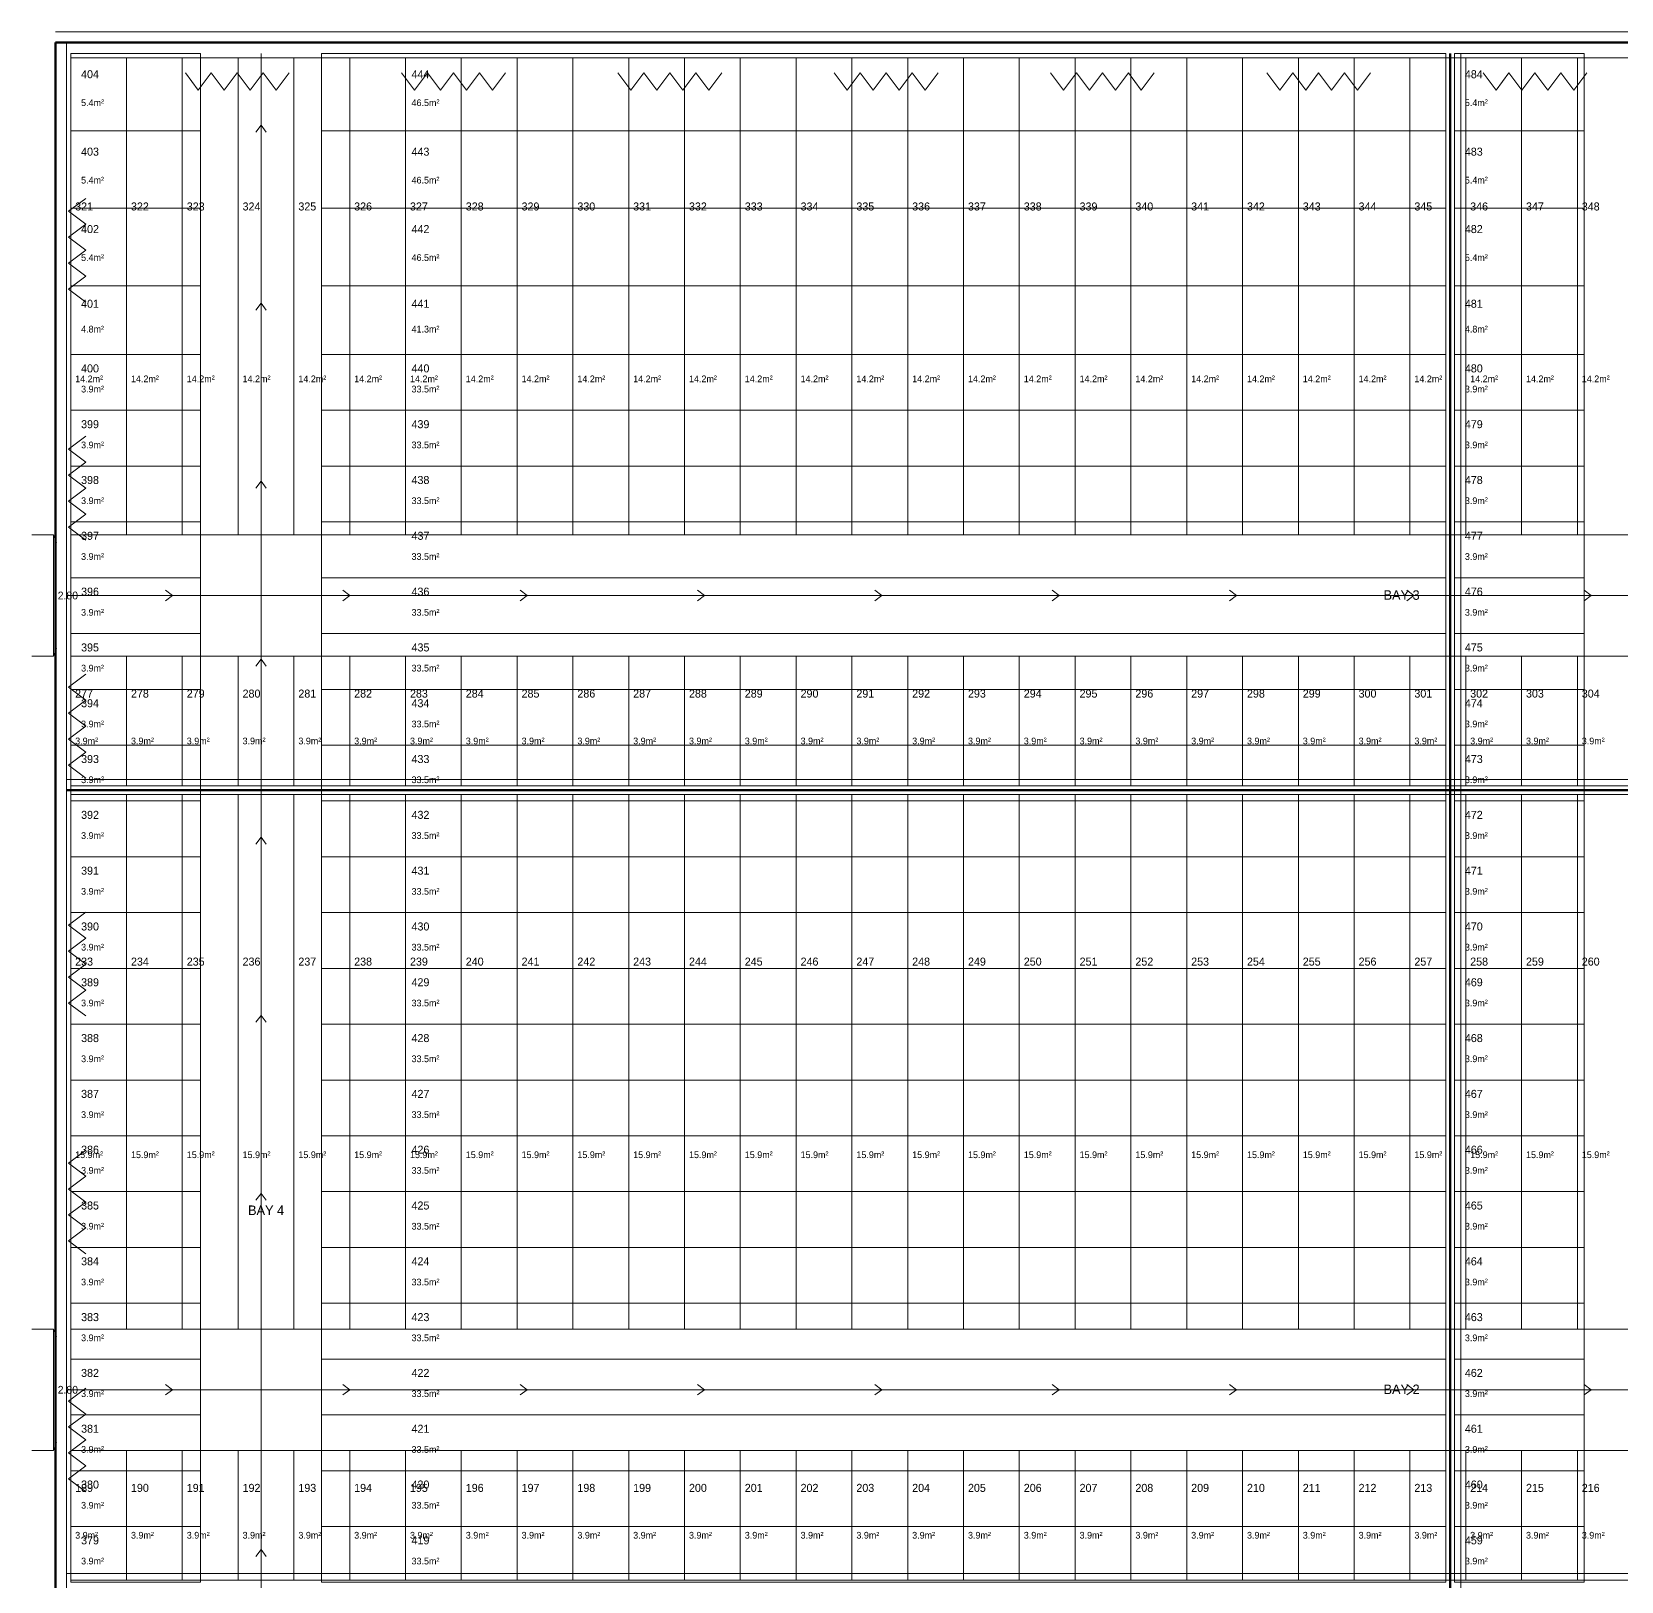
# Model space of a CAD drawing. Header units: millimetres. Extents: x -550 to 64059, y -5204 to 54250.
# Drawn here: x -550 to 36194, y 18435 to 54250 of the extents above; entities that cross this region are included whole.
import ezdxf

# ---------------------------------------------------------------- set-up
doc = ezdxf.new("R2010")
doc.units = ezdxf.units.MM
for name, color, linetype, lineweight in [('Cote', 8, 'Continuous', 9), ('Fleche', 5, 'Continuous', 13), ('ligne circulation', 5, 'Continuous', 9), ('Mur', 250, 'Continuous', 50), ('Radiateur', 1, 'Continuous', 9), ('Texte', 7, 'Continuous', 0), ('Tole Blanche', 8, 'Continuous', 18)]:
    doc.layers.add(name, color=color, linetype=linetype, lineweight=lineweight)

msp = doc.modelspace()

# ---------------------------------------------------------------- linework, layer by layer
at = {"layer": 'Cote', "lineweight": 9}
for p, q in [((-550, 42620), (-50, 42620)), ((-50, 39820), (-50, 42620)), ((-50, 42620), (20, 42440)), ((-550, 39820), (-50, 39820)), ((-50, 39820), (20, 40000)), ((-550, 24260), (-50, 24260)), ((-50, 21460), (-50, 24260)), ((-50, 24260), (20, 24080)), ((-550, 21460), (-50, 21460)), ((-50, 21460), (20, 21640))]:
    msp.add_line(p, q, dxfattribs=at)
at = {"layer": 'Fleche', "lineweight": 13}
for p, q in [((4750, 52092), (4630, 51932)), ((4750, 51692), (4750, 52092)), ((4750, 52092), (4870, 51932)), ((4750, 47977), (4630, 47817)), ((4750, 47577), (4750, 47977)), ((4750, 47977), (4870, 47817)), ((4750, 43862), (4630, 43702)), ((4750, 43462), (4750, 43862)), ((4750, 43862), (4870, 43702)), ((2300, 41220), (2700, 41220)), ((2700, 41220), (2540, 41340)), ((2700, 41220), (2540, 41100)), ((6400, 41220), (6800, 41220)), ((6800, 41220), (6640, 41340)), ((6800, 41220), (6640, 41100)), ((10500, 41220), (10900, 41220)), ((10900, 41220), (10740, 41340)), ((10900, 41220), (10740, 41100)), ((14600, 41220), (15000, 41220)), ((15000, 41220), (14840, 41340)), ((15000, 41220), (14840, 41100)), ((18700, 41220), (19100, 41220)), ((19100, 41220), (18940, 41340)), ((19100, 41220), (18940, 41100)), ((22800, 41220), (23200, 41220)), ((23200, 41220), (23040, 41340)), ((23200, 41220), (23040, 41100)), ((26900, 41220), (27300, 41220)), ((27300, 41220), (27140, 41340)), ((27300, 41220), (27140, 41100)), ((31000, 41220), (31400, 41220)), ((31400, 41220), (31240, 41340)), ((31400, 41220), (31240, 41100)), ((35100, 41220), (35500, 41220)), ((35500, 41220), (35340, 41340)), ((35500, 41220), (35340, 41100)), ((4750, 39746), (4630, 39586)), ((4750, 39346), (4750, 39746)), ((4750, 39746), (4870, 39586)), ((4750, 35631), (4630, 35471)), ((4750, 35231), (4750, 35631)), ((4750, 35631), (4870, 35471)), ((4750, 31515), (4630, 31355)), ((4750, 31115), (4750, 31515)), ((4750, 31515), (4870, 31355)), ((4750, 27400), (4630, 27240)), ((4750, 27000), (4750, 27400)), ((4750, 27400), (4870, 27240)), ((2300, 22860), (2700, 22860)), ((2700, 22860), (2540, 22980)), ((2700, 22860), (2540, 22740)), ((6400, 22860), (6800, 22860)), ((6800, 22860), (6640, 22980)), ((6800, 22860), (6640, 22740)), ((10500, 22860), (10900, 22860)), ((10900, 22860), (10740, 22980)), ((10900, 22860), (10740, 22740)), ((14600, 22860), (15000, 22860)), ((15000, 22860), (14840, 22980)), ((15000, 22860), (14840, 22740)), ((18700, 22860), (19100, 22860)), ((19100, 22860), (18940, 22980)), ((19100, 22860), (18940, 22740)), ((22800, 22860), (23200, 22860)), ((23200, 22860), (23040, 22980)), ((23200, 22860), (23040, 22740)), ((26900, 22860), (27300, 22860)), ((27300, 22860), (27140, 22980)), ((27300, 22860), (27140, 22740)), ((31000, 22860), (31400, 22860)), ((31400, 22860), (31240, 22980)), ((31400, 22860), (31240, 22740)), ((35100, 22860), (35500, 22860)), ((35500, 22860), (35340, 22980)), ((35500, 22860), (35340, 22740)), ((4750, 19169), (4630, 19009)), ((4750, 18769), (4750, 19169)), ((4750, 19169), (4870, 19009))]:
    msp.add_line(p, q, dxfattribs=at)
at = {"layer": 'ligne circulation', "lineweight": 9}
for p, q in [((4750, 250), (4750, 53750)), ((250, 41220), (61750, 41220)), ((250, 22860), (61750, 22860))]:
    msp.add_line(p, q, dxfattribs=at)
at = {"layer": 'Mur', "lineweight": 18}
for p, q in [((62000, 54250), (0, 54250)), ((250, 54000), (250, 0)), ((32490, 250), (32490, 53750)), ((250, 36970), (61750, 36970)), ((250, 18610), (61750, 18610))]:
    msp.add_line(p, q, dxfattribs=at)
at = {"layer": 'Mur', "lineweight": 50}
for p, q in [((62000, 54000), (0, 54000)), ((0, 54000), (0, 0)), ((32240, 250), (32240, 53750)), ((250, 36720), (61750, 36720))]:
    msp.add_line(p, q, dxfattribs=at)
at = {"layer": 'Radiateur', "lineweight": 9}
for p, q in [((3000, 53300), (3300, 52900)), ((3300, 52900), (3600, 53300)), ((3600, 53300), (3900, 52900)), ((3900, 52900), (4200, 53300)), ((4200, 53300), (4500, 52900)), ((4500, 52900), (4800, 53300)), ((4800, 53300), (5100, 52900)), ((5100, 52900), (5400, 53300)), ((8000, 53300), (8300, 52900)), ((8300, 52900), (8600, 53300)), ((8600, 53300), (8900, 52900)), ((8900, 52900), (9200, 53300)), ((9200, 53300), (9500, 52900)), ((9500, 52900), (9800, 53300)), ((9800, 53300), (10100, 52900)), ((10100, 52900), (10400, 53300)), ((13000, 53300), (13300, 52900)), ((13300, 52900), (13600, 53300)), ((13600, 53300), (13900, 52900)), ((13900, 52900), (14200, 53300)), ((14200, 53300), (14500, 52900)), ((14500, 52900), (14800, 53300)), ((14800, 53300), (15100, 52900)), ((15100, 52900), (15400, 53300)), ((18000, 53300), (18300, 52900)), ((18300, 52900), (18600, 53300)), ((18600, 53300), (18900, 52900)), ((18900, 52900), (19200, 53300)), ((19200, 53300), (19500, 52900)), ((19500, 52900), (19800, 53300)), ((19800, 53300), (20100, 52900)), ((20100, 52900), (20400, 53300)), ((23000, 53300), (23300, 52900)), ((23300, 52900), (23600, 53300)), ((23600, 53300), (23900, 52900)), ((23900, 52900), (24200, 53300)), ((24200, 53300), (24500, 52900)), ((24500, 52900), (24800, 53300)), ((24800, 53300), (25100, 52900)), ((25100, 52900), (25400, 53300)), ((28000, 53300), (28300, 52900)), ((28300, 52900), (28600, 53300)), ((28600, 53300), (28900, 52900)), ((28900, 52900), (29200, 53300)), ((29200, 53300), (29500, 52900)), ((29500, 52900), (29800, 53300)), ((29800, 53300), (30100, 52900)), ((30100, 52900), (30400, 53300)), ((33000, 53300), (33300, 52900)), ((33300, 52900), (33600, 53300)), ((33600, 53300), (33900, 52900)), ((33900, 52900), (34200, 53300)), ((34200, 53300), (34500, 52900)), ((34500, 52900), (34800, 53300)), ((34800, 53300), (35100, 52900)), ((35100, 52900), (35400, 53300)), ((300, 50100), (700, 50400)), ((700, 49800), (300, 50100)), ((300, 49500), (700, 49800)), ((700, 49200), (300, 49500)), ((300, 48900), (700, 49200)), ((700, 48600), (300, 48900)), ((300, 48300), (700, 48600)), ((700, 48000), (300, 48300)), ((300, 44600), (700, 44900)), ((700, 44300), (300, 44600)), ((300, 44000), (700, 44300)), ((700, 43700), (300, 44000)), ((300, 43400), (700, 43700)), ((700, 43100), (300, 43400)), ((300, 42800), (700, 43100)), ((700, 42500), (300, 42800)), ((300, 39100), (700, 39400)), ((700, 38800), (300, 39100)), ((300, 38500), (700, 38800)), ((700, 38200), (300, 38500)), ((300, 37900), (700, 38200)), ((700, 37600), (300, 37900)), ((300, 37300), (700, 37600)), ((700, 37000), (300, 37300)), ((300, 33600), (700, 33900)), ((700, 33300), (300, 33600)), ((300, 33000), (700, 33300)), ((700, 32700), (300, 33000)), ((300, 32400), (700, 32700)), ((700, 32100), (300, 32400)), ((300, 31800), (700, 32100)), ((700, 31500), (300, 31800)), ((300, 28100), (700, 28400)), ((700, 27800), (300, 28100)), ((300, 27500), (700, 27800)), ((700, 27200), (300, 27500)), ((300, 26900), (700, 27200)), ((700, 26600), (300, 26900)), ((300, 26300), (700, 26600)), ((700, 26000), (300, 26300)), ((300, 22600), (700, 22900)), ((700, 22300), (300, 22600)), ((300, 22000), (700, 22300)), ((700, 21700), (300, 22000)), ((300, 21400), (700, 21700)), ((700, 21100), (300, 21400)), ((300, 20800), (700, 21100)), ((700, 20500), (300, 20800))]:
    msp.add_line(p, q, dxfattribs=at)
at = {"layer": 'Tole Blanche', "lineweight": 13}
for points in [[(350, 51960), (3350, 51960), (3350, 53750), (350, 53750)], [(350, 42620), (1640, 42620), (1640, 53650), (350, 53650)], [(1640, 42620), (2930, 42620), (2930, 53650), (1640, 53650)], [(2930, 42620), (4220, 42620), (4220, 53650), (2930, 53650)], [(4220, 42620), (5510, 42620), (5510, 53650), (4220, 53650)], [(5510, 42620), (6800, 42620), (6800, 53650), (5510, 53650)], [(6150, 51960), (32140, 51960), (32140, 53750), (6150, 53750)], [(6800, 42620), (8090, 42620), (8090, 53650), (6800, 53650)], [(8090, 42620), (9380, 42620), (9380, 53650), (8090, 53650)], [(9380, 42620), (10670, 42620), (10670, 53650), (9380, 53650)], [(10670, 42620), (11960, 42620), (11960, 53650), (10670, 53650)], [(11960, 42620), (13250, 42620), (13250, 53650), (11960, 53650)], [(13250, 42620), (14540, 42620), (14540, 53650), (13250, 53650)], [(14540, 42620), (15830, 42620), (15830, 53650), (14540, 53650)], [(15830, 42620), (17120, 42620), (17120, 53650), (15830, 53650)], [(17120, 42620), (18410, 42620), (18410, 53650), (17120, 53650)], [(18410, 42620), (19700, 42620), (19700, 53650), (18410, 53650)], [(19700, 42620), (20990, 42620), (20990, 53650), (19700, 53650)], [(20990, 42620), (22280, 42620), (22280, 53650), (20990, 53650)], [(22280, 42620), (23570, 42620), (23570, 53650), (22280, 53650)], [(23570, 42620), (24860, 42620), (24860, 53650), (23570, 53650)], [(24860, 42620), (26150, 42620), (26150, 53650), (24860, 53650)], [(26150, 42620), (27440, 42620), (27440, 53650), (26150, 53650)], [(27440, 42620), (28730, 42620), (28730, 53650), (27440, 53650)], [(28730, 42620), (30020, 42620), (30020, 53650), (28730, 53650)], [(30020, 42620), (31310, 42620), (31310, 53650), (30020, 53650)], [(31310, 42620), (32600, 42620), (32600, 53650), (31310, 53650)], [(32340, 51960), (35340, 51960), (35340, 53750), (32340, 53750)], [(32600, 42620), (33890, 42620), (33890, 53650), (32600, 53650)], [(33890, 42620), (35180, 42620), (35180, 53650), (33890, 53650)], [(35180, 42620), (36470, 42620), (36470, 53650), (35180, 53650)], [(350, 50170), (3350, 50170), (3350, 51960), (350, 51960)], [(6150, 50170), (32140, 50170), (32140, 51960), (6150, 51960)], [(32340, 50170), (35340, 50170), (35340, 51960), (32340, 51960)], [(350, 48380), (3350, 48380), (3350, 50170), (350, 50170)], [(6150, 48380), (32140, 48380), (32140, 50170), (6150, 50170)], [(32340, 48380), (35340, 48380), (35340, 50170), (32340, 50170)], [(350, 46790), (3350, 46790), (3350, 48380), (350, 48380)], [(6150, 46790), (32140, 46790), (32140, 48380), (6150, 48380)], [(32340, 46790), (35340, 46790), (35340, 48380), (32340, 48380)], [(350, 45500), (3350, 45500), (3350, 46790), (350, 46790)], [(6150, 45500), (32140, 45500), (32140, 46790), (6150, 46790)], [(32340, 45500), (35340, 45500), (35340, 46790), (32340, 46790)], [(350, 44210), (3350, 44210), (3350, 45500), (350, 45500)], [(6150, 44210), (32140, 44210), (32140, 45500), (6150, 45500)], [(32340, 44210), (35340, 44210), (35340, 45500), (32340, 45500)], [(350, 42920), (3350, 42920), (3350, 44210), (350, 44210)], [(6150, 42920), (32140, 42920), (32140, 44210), (6150, 44210)], [(32340, 42920), (35340, 42920), (35340, 44210), (32340, 44210)], [(350, 41630), (3350, 41630), (3350, 42920), (350, 42920)], [(6150, 41630), (32140, 41630), (32140, 42920), (6150, 42920)], [(32340, 41630), (35340, 41630), (35340, 42920), (32340, 42920)], [(350, 40340), (3350, 40340), (3350, 41630), (350, 41630)], [(6150, 40340), (32140, 40340), (32140, 41630), (6150, 41630)], [(32340, 40340), (35340, 40340), (35340, 41630), (32340, 41630)], [(350, 39050), (3350, 39050), (3350, 40340), (350, 40340)], [(6150, 39050), (32140, 39050), (32140, 40340), (6150, 40340)], [(32340, 39050), (35340, 39050), (35340, 40340), (32340, 40340)], [(350, 36820), (1640, 36820), (1640, 39820), (350, 39820)], [(1640, 36820), (2930, 36820), (2930, 39820), (1640, 39820)], [(2930, 36820), (4220, 36820), (4220, 39820), (2930, 39820)], [(4220, 36820), (5510, 36820), (5510, 39820), (4220, 39820)], [(5510, 36820), (6800, 36820), (6800, 39820), (5510, 39820)], [(6800, 36820), (8090, 36820), (8090, 39820), (6800, 39820)], [(8090, 36820), (9380, 36820), (9380, 39820), (8090, 39820)], [(9380, 36820), (10670, 36820), (10670, 39820), (9380, 39820)], [(10670, 36820), (11960, 36820), (11960, 39820), (10670, 39820)], [(11960, 36820), (13250, 36820), (13250, 39820), (11960, 39820)], [(13250, 36820), (14540, 36820), (14540, 39820), (13250, 39820)], [(14540, 36820), (15830, 36820), (15830, 39820), (14540, 39820)], [(15830, 36820), (17120, 36820), (17120, 39820), (15830, 39820)], [(17120, 36820), (18410, 36820), (18410, 39820), (17120, 39820)], [(18410, 36820), (19700, 36820), (19700, 39820), (18410, 39820)], [(19700, 36820), (20990, 36820), (20990, 39820), (19700, 39820)], [(20990, 36820), (22280, 36820), (22280, 39820), (20990, 39820)], [(22280, 36820), (23570, 36820), (23570, 39820), (22280, 39820)], [(23570, 36820), (24860, 36820), (24860, 39820), (23570, 39820)], [(24860, 36820), (26150, 36820), (26150, 39820), (24860, 39820)], [(26150, 36820), (27440, 36820), (27440, 39820), (26150, 39820)], [(27440, 36820), (28730, 36820), (28730, 39820), (27440, 39820)], [(28730, 36820), (30020, 36820), (30020, 39820), (28730, 39820)], [(30020, 36820), (31310, 36820), (31310, 39820), (30020, 39820)], [(31310, 36820), (32600, 36820), (32600, 39820), (31310, 39820)], [(32600, 36820), (33890, 36820), (33890, 39820), (32600, 39820)], [(33890, 36820), (35180, 36820), (35180, 39820), (33890, 39820)], [(35180, 36820), (36470, 36820), (36470, 39820), (35180, 39820)], [(350, 37760), (3350, 37760), (3350, 39050), (350, 39050)], [(6150, 37760), (32140, 37760), (32140, 39050), (6150, 39050)], [(32340, 37760), (35340, 37760), (35340, 39050), (32340, 39050)], [(350, 36470), (3350, 36470), (3350, 37760), (350, 37760)], [(6150, 36470), (32140, 36470), (32140, 37760), (6150, 37760)], [(32340, 36470), (35340, 36470), (35340, 37760), (32340, 37760)], [(350, 24260), (1640, 24260), (1640, 36620), (350, 36620)], [(350, 35180), (3350, 35180), (3350, 36470), (350, 36470)], [(1640, 24260), (2930, 24260), (2930, 36620), (1640, 36620)], [(2930, 24260), (4220, 24260), (4220, 36620), (2930, 36620)], [(4220, 24260), (5510, 24260), (5510, 36620), (4220, 36620)], [(5510, 24260), (6800, 24260), (6800, 36620), (5510, 36620)], [(6150, 35180), (32140, 35180), (32140, 36470), (6150, 36470)], [(6800, 24260), (8090, 24260), (8090, 36620), (6800, 36620)], [(8090, 24260), (9380, 24260), (9380, 36620), (8090, 36620)], [(9380, 24260), (10670, 24260), (10670, 36620), (9380, 36620)], [(10670, 24260), (11960, 24260), (11960, 36620), (10670, 36620)], [(11960, 24260), (13250, 24260), (13250, 36620), (11960, 36620)], [(13250, 24260), (14540, 24260), (14540, 36620), (13250, 36620)], [(14540, 24260), (15830, 24260), (15830, 36620), (14540, 36620)], [(15830, 24260), (17120, 24260), (17120, 36620), (15830, 36620)], [(17120, 24260), (18410, 24260), (18410, 36620), (17120, 36620)], [(18410, 24260), (19700, 24260), (19700, 36620), (18410, 36620)], [(19700, 24260), (20990, 24260), (20990, 36620), (19700, 36620)], [(20990, 24260), (22280, 24260), (22280, 36620), (20990, 36620)], [(22280, 24260), (23570, 24260), (23570, 36620), (22280, 36620)], [(23570, 24260), (24860, 24260), (24860, 36620), (23570, 36620)], [(24860, 24260), (26150, 24260), (26150, 36620), (24860, 36620)], [(26150, 24260), (27440, 24260), (27440, 36620), (26150, 36620)], [(27440, 24260), (28730, 24260), (28730, 36620), (27440, 36620)], [(28730, 24260), (30020, 24260), (30020, 36620), (28730, 36620)], [(30020, 24260), (31310, 24260), (31310, 36620), (30020, 36620)], [(31310, 24260), (32600, 24260), (32600, 36620), (31310, 36620)], [(32340, 35180), (35340, 35180), (35340, 36470), (32340, 36470)], [(32600, 24260), (33890, 24260), (33890, 36620), (32600, 36620)], [(33890, 24260), (35180, 24260), (35180, 36620), (33890, 36620)], [(35180, 24260), (36470, 24260), (36470, 36620), (35180, 36620)], [(350, 33890), (3350, 33890), (3350, 35180), (350, 35180)], [(6150, 33890), (32140, 33890), (32140, 35180), (6150, 35180)], [(32340, 33890), (35340, 33890), (35340, 35180), (32340, 35180)], [(350, 32600), (3350, 32600), (3350, 33890), (350, 33890)], [(6150, 32600), (32140, 32600), (32140, 33890), (6150, 33890)], [(32340, 32600), (35340, 32600), (35340, 33890), (32340, 33890)], [(350, 31310), (3350, 31310), (3350, 32600), (350, 32600)], [(6150, 31310), (32140, 31310), (32140, 32600), (6150, 32600)], [(32340, 31310), (35340, 31310), (35340, 32600), (32340, 32600)], [(350, 30020), (3350, 30020), (3350, 31310), (350, 31310)], [(6150, 30020), (32140, 30020), (32140, 31310), (6150, 31310)], [(32340, 30020), (35340, 30020), (35340, 31310), (32340, 31310)], [(350, 28730), (3350, 28730), (3350, 30020), (350, 30020)], [(6150, 28730), (32140, 28730), (32140, 30020), (6150, 30020)], [(32340, 28730), (35340, 28730), (35340, 30020), (32340, 30020)], [(350, 27440), (3350, 27440), (3350, 28730), (350, 28730)], [(6150, 27440), (32140, 27440), (32140, 28730), (6150, 28730)], [(32340, 27440), (35340, 27440), (35340, 28730), (32340, 28730)], [(350, 26150), (3350, 26150), (3350, 27440), (350, 27440)], [(6150, 26150), (32140, 26150), (32140, 27440), (6150, 27440)], [(32340, 26150), (35340, 26150), (35340, 27440), (32340, 27440)], [(350, 24860), (3350, 24860), (3350, 26150), (350, 26150)], [(6150, 24860), (32140, 24860), (32140, 26150), (6150, 26150)], [(32340, 24860), (35340, 24860), (35340, 26150), (32340, 26150)], [(350, 23570), (3350, 23570), (3350, 24860), (350, 24860)], [(6150, 23570), (32140, 23570), (32140, 24860), (6150, 24860)], [(32340, 23570), (35340, 23570), (35340, 24860), (32340, 24860)], [(350, 22280), (3350, 22280), (3350, 23570), (350, 23570)], [(6150, 22280), (32140, 22280), (32140, 23570), (6150, 23570)], [(32340, 22280), (35340, 22280), (35340, 23570), (32340, 23570)], [(350, 20990), (3350, 20990), (3350, 22280), (350, 22280)], [(6150, 20990), (32140, 20990), (32140, 22280), (6150, 22280)], [(32340, 20990), (35340, 20990), (35340, 22280), (32340, 22280)], [(350, 18460), (1640, 18460), (1640, 21460), (350, 21460)], [(1640, 18460), (2930, 18460), (2930, 21460), (1640, 21460)], [(2930, 18460), (4220, 18460), (4220, 21460), (2930, 21460)], [(4220, 18460), (5510, 18460), (5510, 21460), (4220, 21460)], [(5510, 18460), (6800, 18460), (6800, 21460), (5510, 21460)], [(6800, 18460), (8090, 18460), (8090, 21460), (6800, 21460)], [(8090, 18460), (9380, 18460), (9380, 21460), (8090, 21460)], [(9380, 18460), (10670, 18460), (10670, 21460), (9380, 21460)], [(10670, 18460), (11960, 18460), (11960, 21460), (10670, 21460)], [(11960, 18460), (13250, 18460), (13250, 21460), (11960, 21460)], [(13250, 18460), (14540, 18460), (14540, 21460), (13250, 21460)], [(14540, 18460), (15830, 18460), (15830, 21460), (14540, 21460)], [(15830, 18460), (17120, 18460), (17120, 21460), (15830, 21460)], [(17120, 18460), (18410, 18460), (18410, 21460), (17120, 21460)], [(18410, 18460), (19700, 18460), (19700, 21460), (18410, 21460)], [(19700, 18460), (20990, 18460), (20990, 21460), (19700, 21460)], [(20990, 18460), (22280, 18460), (22280, 21460), (20990, 21460)], [(22280, 18460), (23570, 18460), (23570, 21460), (22280, 21460)], [(23570, 18460), (24860, 18460), (24860, 21460), (23570, 21460)], [(24860, 18460), (26150, 18460), (26150, 21460), (24860, 21460)], [(26150, 18460), (27440, 18460), (27440, 21460), (26150, 21460)], [(27440, 18460), (28730, 18460), (28730, 21460), (27440, 21460)], [(28730, 18460), (30020, 18460), (30020, 21460), (28730, 21460)], [(30020, 18460), (31310, 18460), (31310, 21460), (30020, 21460)], [(31310, 18460), (32600, 18460), (32600, 21460), (31310, 21460)], [(32600, 18460), (33890, 18460), (33890, 21460), (32600, 21460)], [(33890, 18460), (35180, 18460), (35180, 21460), (33890, 21460)], [(35180, 18460), (36470, 18460), (36470, 21460), (35180, 21460)], [(350, 19700), (3350, 19700), (3350, 20990), (350, 20990)], [(6150, 19700), (32140, 19700), (32140, 20990), (6150, 20990)], [(32340, 19700), (35340, 19700), (35340, 20990), (32340, 20990)], [(350, 18410), (3350, 18410), (3350, 19700), (350, 19700)], [(6150, 18410), (32140, 18410), (32140, 19700), (6150, 19700)], [(32340, 18410), (35340, 18410), (35340, 19700), (32340, 19700)]]:
    msp.add_lwpolyline(points, close=True, dxfattribs=at)

# ---------------------------------------------------------------- texts
at = {"layer": 'Cote'}
for p in [(50, 41130), (50, 22770)]:
    msp.add_text('2.80', height=180, dxfattribs=at).set_placement(p)
at = {"layer": 'Texte'}
for s, height, p in [('404', 185, (590, 53177)), ('444', 185, (8229, 53177)), ('484', 185, (32580, 53177)), ('5.4m²', 155, (590, 52533)), ('46.5m²', 155, (8229, 52533)), ('5.4m²', 155, (32580, 52533)), ('403', 185, (590, 51387)), ('443', 185, (8229, 51387)), ('483', 185, (32580, 51387)), ('5.4m²', 155, (590, 50743)), ('46.5m²', 155, (8229, 50743)), ('5.4m²', 155, (32580, 50743)), ('321', 185, (453, 50120)), ('322', 185, (1743, 50120)), ('323', 185, (3033, 50120)), ('324', 185, (4323, 50120)), ('325', 185, (5613, 50120)), ('326', 185, (6903, 50120)), ('327', 185, (8193, 50120)), ('328', 185, (9483, 50120)), ('329', 185, (10773, 50120)), ('330', 185, (12063, 50120)), ('331', 185, (13353, 50120)), ('332', 185, (14643, 50120)), ('333', 185, (15933, 50120)), ('334', 185, (17223, 50120)), ('335', 185, (18513, 50120)), ('336', 185, (19803, 50120)), ('337', 185, (21093, 50120)), ('338', 185, (22383, 50120)), ('339', 185, (23673, 50120)), ('340', 185, (24963, 50120)), ('341', 185, (26253, 50120)), ('342', 185, (27543, 50120)), ('343', 185, (28833, 50120)), ('344', 185, (30123, 50120)), ('345', 185, (31413, 50120)), ('346', 185, (32703, 50120)), ('347', 185, (33993, 50120)), ('348', 185, (35283, 50120)), ('402', 185, (590, 49597)), ('442', 185, (8229, 49597)), ('482', 185, (32580, 49597)), ('5.4m²', 155, (590, 48953)), ('46.5m²', 155, (8229, 48953)), ('5.4m²', 155, (32580, 48953)), ('401', 185, (590, 47871)), ('441', 185, (8229, 47871)), ('481', 185, (32580, 47871)), ('4.8m²', 155, (590, 47299)), ('41.3m²', 155, (8229, 47299)), ('4.8m²', 155, (32580, 47299)), ('14.2m²', 155, (453, 46150)), ('400', 185, (590, 46377)), ('14.2m²', 155, (1743, 46150)), ('14.2m²', 155, (3033, 46150)), ('14.2m²', 155, (4323, 46150)), ('14.2m²', 155, (5613, 46150)), ('14.2m²', 155, (6903, 46150)), ('14.2m²', 155, (8193, 46150)), ('440', 185, (8229, 46377)), ('14.2m²', 155, (9483, 46150)), ('14.2m²', 155, (10773, 46150)), ('14.2m²', 155, (12063, 46150)), ('14.2m²', 155, (13353, 46150)), ('14.2m²', 155, (14643, 46150)), ('14.2m²', 155, (15933, 46150)), ('14.2m²', 155, (17223, 46150)), ('14.2m²', 155, (18513, 46150)), ('14.2m²', 155, (19803, 46150)), ('14.2m²', 155, (21093, 46150)), ('14.2m²', 155, (22383, 46150)), ('14.2m²', 155, (23673, 46150)), ('14.2m²', 155, (24963, 46150)), ('14.2m²', 155, (26253, 46150)), ('14.2m²', 155, (27543, 46150)), ('14.2m²', 155, (28833, 46150)), ('14.2m²', 155, (30123, 46150)), ('14.2m²', 155, (31413, 46150)), ('480', 185, (32580, 46377)), ('14.2m²', 155, (32703, 46150)), ('14.2m²', 155, (33993, 46150)), ('14.2m²', 155, (35283, 46150)), ('3.9m²', 155, (590, 45913)), ('33.5m²', 155, (8229, 45913)), ('3.9m²', 155, (32580, 45913)), ('399', 185, (590, 45087)), ('439', 185, (8229, 45087)), ('479', 185, (32580, 45087)), ('3.9m²', 155, (590, 44623)), ('33.5m²', 155, (8229, 44623)), ('3.9m²', 155, (32580, 44623)), ('398', 185, (590, 43797)), ('438', 185, (8229, 43797)), ('478', 185, (32580, 43797)), ('3.9m²', 155, (590, 43333)), ('33.5m²', 155, (8229, 43333)), ('3.9m²', 155, (32580, 43333)), ('397', 185, (590, 42507)), ('437', 185, (8229, 42507)), ('477', 185, (32580, 42507)), ('3.9m²', 155, (590, 42043)), ('33.5m²', 155, (8229, 42043)), ('3.9m²', 155, (32580, 42043)), ('396', 185, (590, 41217)), ('436', 185, (8229, 41217)), ('BAY 3', 220, (30700, 41120)), ('476', 185, (32580, 41217)), ('3.9m²', 155, (590, 40753)), ('33.5m²', 155, (8229, 40753)), ('3.9m²', 155, (32580, 40753)), ('395', 185, (590, 39927)), ('435', 185, (8229, 39927)), ('475', 185, (32580, 39927)), ('3.9m²', 155, (590, 39463)), ('33.5m²', 155, (8229, 39463)), ('3.9m²', 155, (32580, 39463)), ('277', 185, (453, 38860)), ('278', 185, (1743, 38860)), ('279', 185, (3033, 38860)), ('280', 185, (4323, 38860)), ('281', 185, (5613, 38860)), ('282', 185, (6903, 38860)), ('283', 185, (8193, 38860)), ('284', 185, (9483, 38860)), ('285', 185, (10773, 38860)), ('286', 185, (12063, 38860)), ('287', 185, (13353, 38860)), ('288', 185, (14643, 38860)), ('289', 185, (15933, 38860)), ('290', 185, (17223, 38860)), ('291', 185, (18513, 38860)), ('292', 185, (19803, 38860)), ('293', 185, (21093, 38860)), ('294', 185, (22383, 38860)), ('295', 185, (23673, 38860)), ('296', 185, (24963, 38860)), ('297', 185, (26253, 38860)), ('298', 185, (27543, 38860)), ('299', 185, (28833, 38860)), ('300', 185, (30123, 38860)), ('301', 185, (31413, 38860)), ('302', 185, (32703, 38860)), ('303', 185, (33993, 38860)), ('304', 185, (35283, 38860)), ('394', 185, (590, 38637)), ('434', 185, (8229, 38637)), ('474', 185, (32580, 38637)), ('3.9m²', 155, (590, 38173)), ('33.5m²', 155, (8229, 38173)), ('3.9m²', 155, (32580, 38173)), ('3.9m²', 155, (453, 37780)), ('3.9m²', 155, (1743, 37780)), ('3.9m²', 155, (3033, 37780)), ('3.9m²', 155, (4323, 37780)), ('3.9m²', 155, (5613, 37780)), ('3.9m²', 155, (6903, 37780)), ('3.9m²', 155, (8193, 37780)), ('3.9m²', 155, (9483, 37780)), ('3.9m²', 155, (10773, 37780)), ('3.9m²', 155, (12063, 37780)), ('3.9m²', 155, (13353, 37780)), ('3.9m²', 155, (14643, 37780)), ('3.9m²', 155, (15933, 37780)), ('3.9m²', 155, (17223, 37780)), ('3.9m²', 155, (18513, 37780)), ('3.9m²', 155, (19803, 37780)), ('3.9m²', 155, (21093, 37780)), ('3.9m²', 155, (22383, 37780)), ('3.9m²', 155, (23673, 37780)), ('3.9m²', 155, (24963, 37780)), ('3.9m²', 155, (26253, 37780)), ('3.9m²', 155, (27543, 37780)), ('3.9m²', 155, (28833, 37780)), ('3.9m²', 155, (30123, 37780)), ('3.9m²', 155, (31413, 37780)), ('3.9m²', 155, (32703, 37780)), ('3.9m²', 155, (33993, 37780)), ('3.9m²', 155, (35283, 37780)), ('393', 185, (590, 37347)), ('433', 185, (8229, 37347)), ('473', 185, (32580, 37347)), ('3.9m²', 155, (590, 36883)), ('33.5m²', 155, (8229, 36883)), ('3.9m²', 155, (32580, 36883)), ('392', 185, (590, 36057)), ('432', 185, (8229, 36057)), ('472', 185, (32580, 36057)), ('3.9m²', 155, (590, 35593)), ('33.5m²', 155, (8229, 35593)), ('3.9m²', 155, (32580, 35593)), ('391', 185, (590, 34767)), ('431', 185, (8229, 34767)), ('471', 185, (32580, 34767)), ('3.9m²', 155, (590, 34303)), ('33.5m²', 155, (8229, 34303)), ('3.9m²', 155, (32580, 34303)), ('390', 185, (590, 33477)), ('430', 185, (8229, 33477)), ('470', 185, (32580, 33477)), ('3.9m²', 155, (590, 33013)), ('33.5m²', 155, (8229, 33013)), ('3.9m²', 155, (32580, 33013)), ('233', 185, (453, 32665)), ('234', 185, (1743, 32665)), ('235', 185, (3033, 32665)), ('236', 185, (4323, 32665)), ('237', 185, (5613, 32665)), ('238', 185, (6903, 32665)), ('239', 185, (8193, 32665)), ('240', 185, (9483, 32665)), ('241', 185, (10773, 32665)), ('242', 185, (12063, 32665)), ('243', 185, (13353, 32665)), ('244', 185, (14643, 32665)), ('245', 185, (15933, 32665)), ('246', 185, (17223, 32665)), ('247', 185, (18513, 32665)), ('248', 185, (19803, 32665)), ('249', 185, (21093, 32665)), ('250', 185, (22383, 32665)), ('251', 185, (23673, 32665)), ('252', 185, (24963, 32665)), ('253', 185, (26253, 32665)), ('254', 185, (27543, 32665)), ('255', 185, (28833, 32665)), ('256', 185, (30123, 32665)), ('257', 185, (31413, 32665)), ('258', 185, (32703, 32665)), ('259', 185, (33993, 32665)), ('260', 185, (35283, 32665)), ('389', 185, (590, 32187)), ('429', 185, (8229, 32187)), ('469', 185, (32580, 32187)), ('3.9m²', 155, (590, 31723)), ('33.5m²', 155, (8229, 31723)), ('3.9m²', 155, (32580, 31723)), ('388', 185, (590, 30897)), ('428', 185, (8229, 30897)), ('468', 185, (32580, 30897)), ('3.9m²', 155, (590, 30433)), ('33.5m²', 155, (8229, 30433)), ('3.9m²', 155, (32580, 30433)), ('387', 185, (590, 29607)), ('427', 185, (8229, 29607)), ('467', 185, (32580, 29607)), ('3.9m²', 155, (590, 29143)), ('33.5m²', 155, (8229, 29143)), ('3.9m²', 155, (32580, 29143)), ('15.9m²', 155, (453, 28215)), ('386', 185, (590, 28317)), ('15.9m²', 155, (1743, 28215)), ('15.9m²', 155, (3033, 28215)), ('15.9m²', 155, (4323, 28215)), ('15.9m²', 155, (5613, 28215)), ('15.9m²', 155, (6903, 28215)), ('15.9m²', 155, (8193, 28215)), ('426', 185, (8229, 28317)), ('15.9m²', 155, (9483, 28215)), ('15.9m²', 155, (10773, 28215)), ('15.9m²', 155, (12063, 28215)), ('15.9m²', 155, (13353, 28215)), ('15.9m²', 155, (14643, 28215)), ('15.9m²', 155, (15933, 28215)), ('15.9m²', 155, (17223, 28215)), ('15.9m²', 155, (18513, 28215)), ('15.9m²', 155, (19803, 28215)), ('15.9m²', 155, (21093, 28215)), ('15.9m²', 155, (22383, 28215)), ('15.9m²', 155, (23673, 28215)), ('15.9m²', 155, (24963, 28215)), ('15.9m²', 155, (26253, 28215)), ('15.9m²', 155, (27543, 28215)), ('15.9m²', 155, (28833, 28215)), ('15.9m²', 155, (30123, 28215)), ('15.9m²', 155, (31413, 28215)), ('466', 185, (32580, 28317)), ('15.9m²', 155, (32703, 28215)), ('15.9m²', 155, (33993, 28215)), ('15.9m²', 155, (35283, 28215)), ('3.9m²', 155, (590, 27853)), ('33.5m²', 155, (8229, 27853)), ('3.9m²', 155, (32580, 27853)), ('385', 185, (590, 27027)), ('425', 185, (8229, 27027)), ('465', 185, (32580, 27027)), ('BAY 4', 220, (4450, 26900)), ('3.9m²', 155, (590, 26563)), ('33.5m²', 155, (8229, 26563)), ('3.9m²', 155, (32580, 26563)), ('384', 185, (590, 25737)), ('424', 185, (8229, 25737)), ('464', 185, (32580, 25737)), ('3.9m²', 155, (590, 25273)), ('33.5m²', 155, (8229, 25273)), ('3.9m²', 155, (32580, 25273)), ('383', 185, (590, 24447)), ('423', 185, (8229, 24447)), ('463', 185, (32580, 24447)), ('3.9m²', 155, (590, 23983)), ('33.5m²', 155, (8229, 23983)), ('3.9m²', 155, (32580, 23983)), ('382', 185, (590, 23157)), ('422', 185, (8229, 23157)), ('462', 185, (32580, 23157)), ('3.9m²', 155, (590, 22693)), ('33.5m²', 155, (8229, 22693)), ('BAY 2', 220, (30700, 22760)), ('3.9m²', 155, (32580, 22693)), ('381', 185, (590, 21867)), ('421', 185, (8229, 21867)), ('461', 185, (32580, 21867)), ('3.9m²', 155, (590, 21403)), ('33.5m²', 155, (8229, 21403)), ('3.9m²', 155, (32580, 21403)), ('189', 185, (453, 20500)), ('380', 185, (590, 20577)), ('190', 185, (1743, 20500)), ('191', 185, (3033, 20500)), ('192', 185, (4323, 20500)), ('193', 185, (5613, 20500)), ('194', 185, (6903, 20500)), ('195', 185, (8193, 20500)), ('420', 185, (8229, 20577)), ('196', 185, (9483, 20500)), ('197', 185, (10773, 20500)), ('198', 185, (12063, 20500)), ('199', 185, (13353, 20500)), ('200', 185, (14643, 20500)), ('201', 185, (15933, 20500)), ('202', 185, (17223, 20500)), ('203', 185, (18513, 20500)), ('204', 185, (19803, 20500)), ('205', 185, (21093, 20500)), ('206', 185, (22383, 20500)), ('207', 185, (23673, 20500)), ('208', 185, (24963, 20500)), ('209', 185, (26253, 20500)), ('210', 185, (27543, 20500)), ('211', 185, (28833, 20500)), ('212', 185, (30123, 20500)), ('213', 185, (31413, 20500)), ('460', 185, (32580, 20577)), ('214', 185, (32703, 20500)), ('215', 185, (33993, 20500)), ('216', 185, (35283, 20500)), ('3.9m²', 155, (590, 20113)), ('33.5m²', 155, (8229, 20113)), ('3.9m²', 155, (32580, 20113)), ('3.9m²', 155, (453, 19420)), ('379', 185, (590, 19287)), ('3.9m²', 155, (1743, 19420)), ('3.9m²', 155, (3033, 19420)), ('3.9m²', 155, (4323, 19420)), ('3.9m²', 155, (5613, 19420)), ('3.9m²', 155, (6903, 19420)), ('3.9m²', 155, (8193, 19420)), ('419', 185, (8229, 19287)), ('3.9m²', 155, (9483, 19420)), ('3.9m²', 155, (10773, 19420)), ('3.9m²', 155, (12063, 19420)), ('3.9m²', 155, (13353, 19420)), ('3.9m²', 155, (14643, 19420)), ('3.9m²', 155, (15933, 19420)), ('3.9m²', 155, (17223, 19420)), ('3.9m²', 155, (18513, 19420)), ('3.9m²', 155, (19803, 19420)), ('3.9m²', 155, (21093, 19420)), ('3.9m²', 155, (22383, 19420)), ('3.9m²', 155, (23673, 19420)), ('3.9m²', 155, (24963, 19420)), ('3.9m²', 155, (26253, 19420)), ('3.9m²', 155, (27543, 19420)), ('3.9m²', 155, (28833, 19420)), ('3.9m²', 155, (30123, 19420)), ('3.9m²', 155, (31413, 19420)), ('459', 185, (32580, 19287)), ('3.9m²', 155, (32703, 19420)), ('3.9m²', 155, (33993, 19420)), ('3.9m²', 155, (35283, 19420)), ('3.9m²', 155, (590, 18823)), ('33.5m²', 155, (8229, 18823)), ('3.9m²', 155, (32580, 18823))]:
    msp.add_text(s, height=height, dxfattribs=at).set_placement(p)

doc.saveas('drawing.dxf')
